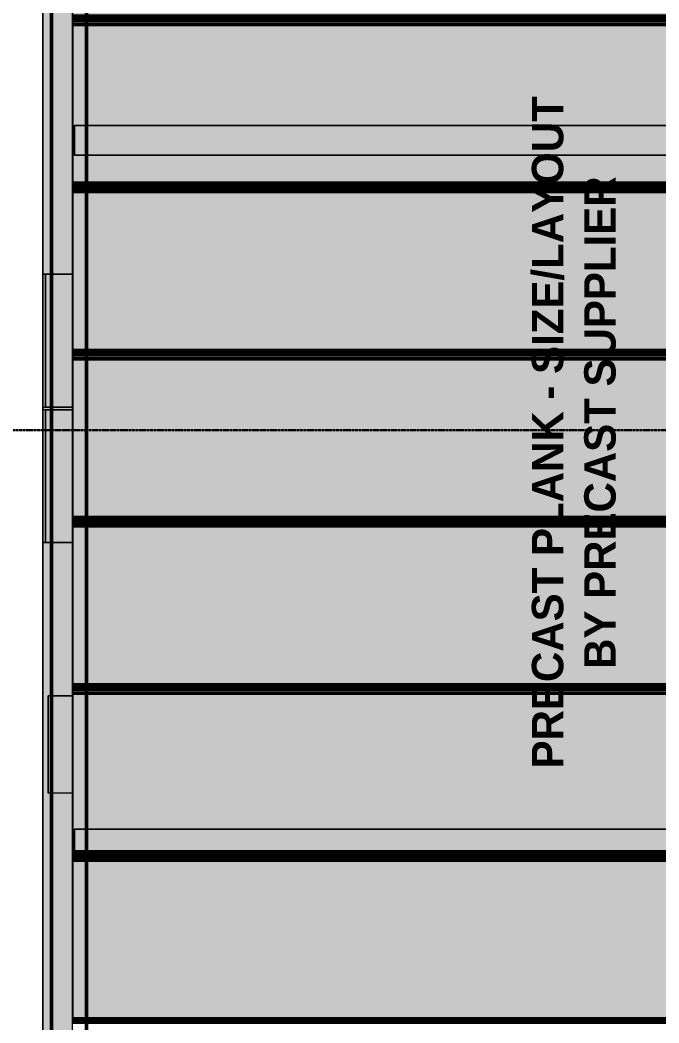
# Model space of a CAD drawing. Header units: inches. Extents: x -4126 to 2305, y -1116 to 12338.
# Drawn here: x -3838.4 to -3655.3, y 10297.3 to 10584.6 of the extents above; entities that cross this region are included whole.
import ezdxf

# ---------------------------------------------------------------- set-up
doc = ezdxf.new("R2010")
doc.units = ezdxf.units.IN
doc.header["$MEASUREMENT"] = 0
doc.linetypes.add('Grid Line 1_2_', pattern=[0.875, 0.5, -0.125, 0.125, -0.125])
for name, color, linetype, lineweight in [('A-ANNO-IDEN', 131, 'Continuous', 30), ('A-WALL', 113, 'Continuous', 13), ('I-WALL', 2, 'Continuous', 13), ('S-BEAM', 12, 'Continuous', 9), ('S-FNDN', 32, 'Continuous', 13), ('S-GRID', 1, 'Continuous', 9)]:
    doc.layers.add(name, color=color, linetype=linetype, lineweight=lineweight)
doc.styles.add('Century Gothic_B', font='GOTHICB.TTF', dxfattribs={"height": 9})

# ---------------------------------------------------------------- blocks, each defined once
blk = doc.blocks.new('CTR - 1st Phase - Shell_rvt-1-FRAMING PLAN - 1ST FLOOR')
at = {"layer": 'A-WALL', "lineweight": 5, "transparency": 33554585}
h = blk.add_hatch(color=13, dxfattribs=at)
h.paths.add_polyline_path([(-3829.32, 10011.59), (-3823.32, 10011.59), (-3823.32, 10051.37), (-3829.32, 10051.37), (-3829.32, 10050.65)], flags=0)
h.paths.add_polyline_path([(-3829.32, 10089.39), (-3823.32, 10089.39), (-3823.32, 10127.98), (-3829.32, 10127.98), (-3829.32, 10105.37)], flags=0)
h.paths.add_polyline_path([(-3829.32, 10166), (-3823.32, 10166), (-3823.32, 10167.33), (-3829.32, 10167.33)], flags=0)
h.paths.add_polyline_path([(-3823.32, 10203.45), (-3823.32, 10242.99), (-3829.32, 10242.99), (-3829.32, 10203.45)], flags=0)
h.paths.add_polyline_path([(-3823.32, 10281.01), (-3823.32, 10363.19), (-3829.32, 10363.19), (-3829.32, 10281.01), (-3823.82, 10281.01)], flags=0)
h.paths.add_polyline_path([(-3824.69, 10391.06), (-3823.32, 10391.06), (-3823.32, 10434.99), (-3829.32, 10434.99), (-3829.32, 10391.06)], flags=0)
h.paths.add_polyline_path([(-3829.32, 10473.01), (-3823.32, 10473.01), (-3823.32, 10473.77), (-3829.32, 10473.77)], flags=0)
h.paths.add_polyline_path([(-3823.32, 10511.79), (-3823.32, 10588.78), (-3829.32, 10588.78), (-3829.32, 10511.79), (-3825.65, 10511.79)], flags=0)
h.paths.add_polyline_path([(-3829.32, 10626.8), (-3823.32, 10626.8), (-3823.32, 10627.18), (-3829.32, 10627.18)], flags=0)
h.paths.add_polyline_path([(-3823.32, 10665.2), (-3823.32, 10746.19), (-3829.32, 10746.19), (-3829.32, 10665.2), (-3826.87, 10665.2)], flags=0)
h.paths.add_polyline_path([(-3823.32, 10774.06), (-3823.32, 10780.97), (-3829.32, 10780.97), (-3829.32, 10774.06), (-3827.74, 10774.06)], flags=0)
h.paths.add_polyline_path([(-3823.32, 10818.99), (-3823.32, 10857.77), (-3829.32, 10857.77), (-3829.32, 10818.99), (-3828.09, 10818.99)], flags=0)
h.paths.add_polyline_path([(-3828.71, 10895.79), (-3823.32, 10895.79), (-3823.32, 10902.05), (-3829.32, 10902.05), (-3829.32, 10895.79)], flags=0)
h.paths.add_polyline_path([(-3823.32, 10929.93), (-3823.32, 10973.54), (-3829.32, 10973.54), (-3829.32, 10929.93), (-3828.98, 10929.93)], flags=0)
h.paths.add_polyline_path([(-3823.32, 11009.66), (-3823.32, 11011.18), (-3829.32, 11011.18), (-3829.32, 11009.66)], flags=0)
h.paths.add_polyline_path([(-3824.76, 11049.2), (-3823.32, 11049.2), (-3823.32, 11049.58), (-3829.32, 11049.58), (-3829.32, 11049.2)], flags=0)
h.paths.add_polyline_path([(-3823.32, 11087.6), (-3823.32, 11144.15), (-3829.32, 11144.15), (-3829.32, 11087.6), (-3826.28, 11087.6)], flags=0)
h.paths.add_polyline_path([(-3823.32, 11144.33), (-3823.32, 11151.98), (-3829.32, 11151.98), (-3829.32, 11144.33), (-3828.52, 11144.33)], flags=0)
h.paths.add_polyline_path([(-3827.17, 11152.15), (-3823.32, 11152.15), (-3823.32, 11164.59), (-3829.32, 11164.59), (-3829.32, 11152.15), (-3828.83, 11152.15)], flags=0)
h.paths.add_polyline_path([(-3823.32, 11394.99), (-3823.32, 11403.15), (-3829.32, 11403.15), (-3829.32, 11394.99)], flags=0)
h.paths.add_polyline_path([(-3823.32, 11403.33), (-3823.32, 11410.98), (-3829.32, 11410.98), (-3829.32, 11403.33), (-3827.87, 11403.33)], flags=0)
h.paths.add_polyline_path([(-3829.32, 11411.15), (-3823.32, 11411.15), (-3823.32, 11429.49), (-3823.82, 11429.49), (-3823.82, 11430.08), (-3829.32, 11430.08), (-3829.32, 11415.99)], flags=0)
h = blk.add_hatch(color=13, dxfattribs=at)
h.paths.add_polyline_path([(-3823.2, 10011.59), (-3823.2, 10051.37), (-3823.32, 10051.37), (-3823.32, 10011.59)], flags=0)
h.paths.add_polyline_path([(-3823.32, 10089.39), (-3823.2, 10089.39), (-3823.2, 10104.54), (-3823.32, 10104.54)], flags=0)
h.paths.add_polyline_path([(-3823.32, 10104.94), (-3823.2, 10104.94), (-3823.2, 10105.37), (-3823.32, 10105.37)], flags=0)
h.paths.add_polyline_path([(-3823.32, 10106.2), (-3823.2, 10106.2), (-3823.2, 10106.63), (-3823.32, 10106.63)], flags=0)
h.paths.add_polyline_path([(-3823.32, 10107.02), (-3823.2, 10107.02), (-3823.2, 10127.98), (-3823.32, 10127.98)], flags=0)
h.paths.add_polyline_path([(-3823.25, 10166), (-3823.2, 10166), (-3823.2, 10167.33), (-3823.32, 10167.33), (-3823.32, 10166)], flags=0)
h.paths.add_polyline_path([(-3823.2, 10203.45), (-3823.2, 10242.99), (-3823.32, 10242.99), (-3823.32, 10203.45)], flags=0)
h.paths.add_polyline_path([(-3823.32, 10281.01), (-3823.2, 10281.01), (-3823.2, 10296.07), (-3823.32, 10296.07)], flags=0)
h.paths.add_polyline_path([(-3823.32, 10296.47), (-3823.2, 10296.47), (-3823.2, 10296.9), (-3823.32, 10296.9)], flags=0)
h.paths.add_polyline_path([(-3823.32, 10297.73), (-3823.2, 10297.73), (-3823.2, 10298.16), (-3823.32, 10298.16)], flags=0)
h.paths.add_polyline_path([(-3823.2, 10298.55), (-3823.2, 10343.95), (-3823.32, 10343.95), (-3823.32, 10298.55)], flags=0)
h.paths.add_polyline_path([(-3823.2, 10344.35), (-3823.2, 10344.78), (-3823.32, 10344.78), (-3823.32, 10344.35)], flags=0)
h.paths.add_polyline_path([(-3823.32, 10345.61), (-3823.2, 10345.61), (-3823.2, 10346.04), (-3823.32, 10346.04)], flags=0)
h.paths.add_polyline_path([(-3823.2, 10346.43), (-3823.2, 10363.19), (-3823.32, 10363.19), (-3823.32, 10346.43)], flags=0)
h.paths.add_polyline_path([(-3823.2, 10391.06), (-3823.2, 10391.84), (-3823.32, 10391.84), (-3823.32, 10391.06)], flags=0)
h.paths.add_polyline_path([(-3823.32, 10392.23), (-3823.2, 10392.23), (-3823.2, 10392.66), (-3823.32, 10392.66)], flags=0)
h.paths.add_polyline_path([(-3823.32, 10393.49), (-3823.2, 10393.49), (-3823.2, 10393.92), (-3823.32, 10393.92)], flags=0)
h.paths.add_polyline_path([(-3823.2, 10394.32), (-3823.2, 10434.99), (-3823.32, 10434.99), (-3823.32, 10394.32)], flags=0)
h.paths.add_polyline_path([(-3823.2, 10473.01), (-3823.2, 10473.77), (-3823.32, 10473.77), (-3823.32, 10473.01)], flags=0)
h.paths.add_polyline_path([(-3823.32, 10511.79), (-3823.2, 10511.79), (-3823.2, 10535.48), (-3823.32, 10535.48)], flags=0)
h.paths.add_polyline_path([(-3823.2, 10535.87), (-3823.2, 10536.3), (-3823.32, 10536.3), (-3823.32, 10535.87)], flags=0)
h.paths.add_polyline_path([(-3823.32, 10537.14), (-3823.2, 10537.14), (-3823.2, 10537.57), (-3823.32, 10537.57)], flags=0)
h.paths.add_polyline_path([(-3823.2, 10537.96), (-3823.2, 10583.36), (-3823.32, 10583.36), (-3823.32, 10537.96)], flags=0)
h.paths.add_polyline_path([(-3823.32, 10583.76), (-3823.2, 10583.76), (-3823.2, 10584.19), (-3823.32, 10584.19)], flags=0)
h.paths.add_polyline_path([(-3823.32, 10585.02), (-3823.2, 10585.02), (-3823.2, 10585.45), (-3823.32, 10585.45)], flags=0)
h.paths.add_polyline_path([(-3823.2, 10585.84), (-3823.2, 10588.78), (-3823.32, 10588.78), (-3823.32, 10585.84)], flags=0)
h.paths.add_polyline_path([(-3823.32, 10626.8), (-3823.2, 10626.8), (-3823.2, 10627.18), (-3823.32, 10627.18)], flags=0)
h.paths.add_polyline_path([(-3823.2, 10665.2), (-3823.2, 10679.13), (-3823.32, 10679.13), (-3823.32, 10665.2)], flags=0)
h.paths.add_polyline_path([(-3823.32, 10679.52), (-3823.2, 10679.52), (-3823.2, 10679.95), (-3823.32, 10679.95)], flags=0)
h.paths.add_polyline_path([(-3823.32, 10680.78), (-3823.2, 10680.78), (-3823.2, 10681.21), (-3823.32, 10681.21)], flags=0)
h.paths.add_polyline_path([(-3823.32, 10681.61), (-3823.2, 10681.61), (-3823.2, 10727.01), (-3823.32, 10727.01)], flags=0)
h.paths.add_polyline_path([(-3823.32, 10727.4), (-3823.2, 10727.4), (-3823.2, 10727.83), (-3823.32, 10727.83)], flags=0)
h.paths.add_polyline_path([(-3823.32, 10728.67), (-3823.2, 10728.67), (-3823.2, 10729.1), (-3823.32, 10729.1)], flags=0)
h.paths.add_polyline_path([(-3823.2, 10729.49), (-3823.2, 10746.19), (-3823.32, 10746.19), (-3823.32, 10729.49)], flags=0)
h.paths.add_polyline_path([(-3823.2, 10774.06), (-3823.2, 10774.89), (-3823.32, 10774.89), (-3823.32, 10774.06)], flags=0)
h.paths.add_polyline_path([(-3823.2, 10775.28), (-3823.2, 10775.71), (-3823.32, 10775.71), (-3823.32, 10775.28)], flags=0)
h.paths.add_polyline_path([(-3823.32, 10776.55), (-3823.2, 10776.55), (-3823.2, 10776.98), (-3823.32, 10776.98)], flags=0)
h.paths.add_polyline_path([(-3823.2, 10777.37), (-3823.2, 10780.97), (-3823.32, 10780.97), (-3823.32, 10777.37)], flags=0)
h.paths.add_polyline_path([(-3823.2, 10818.99), (-3823.2, 10822.77), (-3823.32, 10822.77), (-3823.32, 10818.99)], flags=0)
h.paths.add_polyline_path([(-3823.32, 10823.17), (-3823.2, 10823.17), (-3823.2, 10823.6), (-3823.32, 10823.6)], flags=0)
h.paths.add_polyline_path([(-3823.32, 10824.08), (-3823.2, 10824.08), (-3823.2, 10824.5), (-3823.32, 10824.5)], flags=0)
h.paths.add_polyline_path([(-3823.32, 10824.9), (-3823.2, 10824.9), (-3823.2, 10857.77), (-3823.32, 10857.77), (-3823.32, 10825.65)], flags=0)
h.paths.add_polyline_path([(-3823.32, 10895.79), (-3823.2, 10895.79), (-3823.2, 10902.05), (-3823.32, 10902.05)], flags=0)
h.paths.add_polyline_path([(-3823.32, 10929.93), (-3823.2, 10929.93), (-3823.2, 10966.06), (-3823.32, 10966.06)], flags=0)
h.paths.add_polyline_path([(-3823.32, 10966.46), (-3823.2, 10966.46), (-3823.2, 10966.89), (-3823.32, 10966.89)], flags=0)
h.paths.add_polyline_path([(-3823.2, 10967.72), (-3823.2, 10968.15), (-3823.32, 10968.15), (-3823.32, 10967.72)], flags=0)
h.paths.add_polyline_path([(-3823.32, 10968.54), (-3823.2, 10968.54), (-3823.2, 10973.54), (-3823.32, 10973.54)], flags=0)
h.paths.add_polyline_path([(-3823.2, 11009.66), (-3823.2, 11011.18), (-3823.32, 11011.18), (-3823.32, 11009.66)], flags=0)
h.paths.add_polyline_path([(-3823.32, 11049.2), (-3823.2, 11049.2), (-3823.2, 11049.58), (-3823.32, 11049.58)], flags=0)
h.paths.add_polyline_path([(-3823.2, 11087.6), (-3823.2, 11109.71), (-3823.32, 11109.71), (-3823.32, 11087.6)], flags=0)
h.paths.add_polyline_path([(-3823.32, 11110.1), (-3823.2, 11110.1), (-3823.2, 11110.53), (-3823.32, 11110.53)], flags=0)
h.paths.add_polyline_path([(-3823.2, 11111.37), (-3823.2, 11111.8), (-3823.32, 11111.8), (-3823.32, 11111.37)], flags=0)
h.paths.add_polyline_path([(-3823.32, 11112.19), (-3823.2, 11112.19), (-3823.2, 11144.15), (-3823.32, 11144.15), (-3823.32, 11121.94)], flags=0)
h.paths.add_polyline_path([(-3823.2, 11144.33), (-3823.2, 11151.98), (-3823.32, 11151.98), (-3823.32, 11144.33)], flags=0)
h.paths.add_polyline_path([(-3823.32, 11152.15), (-3823.2, 11152.15), (-3823.2, 11157.59), (-3823.32, 11157.59)], flags=0)
h.paths.add_polyline_path([(-3823.32, 11157.99), (-3823.2, 11157.99), (-3823.2, 11158.41), (-3823.32, 11158.41)], flags=0)
h.paths.add_polyline_path([(-3823.2, 11159.25), (-3823.2, 11159.68), (-3823.32, 11159.68), (-3823.32, 11159.25)], flags=0)
h.paths.add_polyline_path([(-3823.32, 11160.07), (-3823.2, 11160.07), (-3823.2, 11164.59), (-3823.32, 11164.59)], flags=0)
h.paths.add_polyline_path([(-3823.2, 11394.99), (-3823.2, 11403.15), (-3823.32, 11403.15), (-3823.32, 11394.99)], flags=0)
h.paths.add_polyline_path([(-3823.32, 11403.33), (-3823.2, 11403.33), (-3823.2, 11410.98), (-3823.32, 11410.98), (-3823.32, 11406.9)], flags=0)
h.paths.add_polyline_path([(-3823.32, 11411.15), (-3823.2, 11411.15), (-3823.2, 11429.49), (-3823.32, 11429.49), (-3823.32, 11417.66)], flags=0)
h = blk.add_hatch(color=13, dxfattribs=at)
h.paths.add_polyline_path([(-3823.2, 10104.54), (-3823.2, 10104.94), (-3823.32, 10104.94), (-3823.32, 10104.54)], flags=0)
h.paths.add_polyline_path([(-3823.2, 10106.63), (-3823.2, 10107.02), (-3823.32, 10107.02), (-3823.32, 10106.63)], flags=0)
h.paths.add_polyline_path([(-3823.2, 10296.07), (-3823.2, 10296.47), (-3823.32, 10296.47), (-3823.32, 10296.07)], flags=0)
h.paths.add_polyline_path([(-3823.32, 10298.16), (-3823.2, 10298.16), (-3823.2, 10298.55), (-3823.32, 10298.55)], flags=0)
h.paths.add_polyline_path([(-3823.2, 10343.95), (-3823.2, 10344.35), (-3823.32, 10344.35), (-3823.32, 10343.95)], flags=0)
h.paths.add_polyline_path([(-3823.32, 10346.04), (-3823.2, 10346.04), (-3823.2, 10346.43), (-3823.32, 10346.43)], flags=0)
h.paths.add_polyline_path([(-3823.32, 10391.84), (-3823.2, 10391.84), (-3823.2, 10392.23), (-3823.32, 10392.23)], flags=0)
h.paths.add_polyline_path([(-3823.32, 10393.92), (-3823.2, 10393.92), (-3823.2, 10394.32), (-3823.32, 10394.32)], flags=0)
h.paths.add_polyline_path([(-3823.2, 10535.48), (-3823.2, 10535.87), (-3823.32, 10535.87), (-3823.32, 10535.48)], flags=0)
h.paths.add_polyline_path([(-3823.2, 10537.57), (-3823.2, 10537.96), (-3823.32, 10537.96), (-3823.32, 10537.57)], flags=0)
h.paths.add_polyline_path([(-3823.2, 10583.36), (-3823.2, 10583.76), (-3823.32, 10583.76), (-3823.32, 10583.36)], flags=0)
h.paths.add_polyline_path([(-3823.2, 10585.45), (-3823.2, 10585.84), (-3823.32, 10585.84), (-3823.32, 10585.45)], flags=0)
h.paths.add_polyline_path([(-3823.2, 10679.13), (-3823.2, 10679.52), (-3823.32, 10679.52), (-3823.32, 10679.13)], flags=0)
h.paths.add_polyline_path([(-3823.32, 10681.21), (-3823.2, 10681.21), (-3823.2, 10681.61), (-3823.32, 10681.61)], flags=0)
h.paths.add_polyline_path([(-3823.32, 10727.01), (-3823.2, 10727.01), (-3823.2, 10727.4), (-3823.32, 10727.4)], flags=0)
h.paths.add_polyline_path([(-3823.32, 10729.1), (-3823.2, 10729.1), (-3823.2, 10729.49), (-3823.32, 10729.49)], flags=0)
h.paths.add_polyline_path([(-3823.32, 10774.89), (-3823.2, 10774.89), (-3823.2, 10775.28), (-3823.32, 10775.28)], flags=0)
h.paths.add_polyline_path([(-3823.2, 10776.98), (-3823.2, 10777.37), (-3823.32, 10777.37), (-3823.32, 10776.98)], flags=0)
h.paths.add_polyline_path([(-3823.2, 10822.77), (-3823.2, 10823.17), (-3823.32, 10823.17), (-3823.32, 10822.77)], flags=0)
h.paths.add_polyline_path([(-3823.2, 10824.5), (-3823.2, 10824.9), (-3823.32, 10824.9), (-3823.32, 10824.5)], flags=0)
h.paths.add_polyline_path([(-3823.2, 10966.06), (-3823.2, 10966.46), (-3823.32, 10966.46), (-3823.32, 10966.06)], flags=0)
h.paths.add_polyline_path([(-3823.2, 10968.15), (-3823.2, 10968.54), (-3823.32, 10968.54), (-3823.32, 10968.15)], flags=0)
h.paths.add_polyline_path([(-3823.2, 11109.71), (-3823.2, 11110.1), (-3823.32, 11110.1), (-3823.32, 11109.71)], flags=0)
h.paths.add_polyline_path([(-3823.2, 11111.8), (-3823.2, 11112.19), (-3823.32, 11112.19), (-3823.32, 11111.8)], flags=0)
h.paths.add_polyline_path([(-3823.32, 11157.59), (-3823.2, 11157.59), (-3823.2, 11157.99), (-3823.32, 11157.99)], flags=0)
h.paths.add_polyline_path([(-3823.2, 11159.68), (-3823.2, 11160.07), (-3823.32, 11160.07), (-3823.32, 11159.68)], flags=0)
h = blk.add_hatch(color=13, dxfattribs=at)
h.paths.add_polyline_path([(-3823.32, 10105.37), (-3823.2, 10105.37), (-3823.2, 10106.2), (-3823.32, 10106.2), (-3823.32, 10105.74)], flags=0)
h.paths.add_polyline_path([(-3823.2, 10296.9), (-3823.2, 10297.73), (-3823.32, 10297.73), (-3823.32, 10296.9)], flags=0)
h.paths.add_polyline_path([(-3823.32, 10344.78), (-3823.2, 10344.78), (-3823.2, 10345.61), (-3823.32, 10345.61), (-3823.32, 10345.15)], flags=0)
h.paths.add_polyline_path([(-3823.32, 10392.66), (-3823.2, 10392.66), (-3823.2, 10393.49), (-3823.32, 10393.49), (-3823.32, 10393.03)], flags=0)
h.paths.add_polyline_path([(-3823.2, 10536.3), (-3823.2, 10537.14), (-3823.32, 10537.14), (-3823.32, 10536.3)], flags=0)
h.paths.add_polyline_path([(-3823.2, 10584.19), (-3823.2, 10585.02), (-3823.32, 10585.02), (-3823.32, 10584.19)], flags=0)
h.paths.add_polyline_path([(-3823.2, 10679.95), (-3823.2, 10680.78), (-3823.32, 10680.78), (-3823.32, 10679.95)], flags=0)
h.paths.add_polyline_path([(-3823.2, 10727.83), (-3823.2, 10728.67), (-3823.32, 10728.67), (-3823.32, 10727.83)], flags=0)
h.paths.add_polyline_path([(-3823.2, 10775.71), (-3823.2, 10776.55), (-3823.32, 10776.55), (-3823.32, 10775.71)], flags=0)
h.paths.add_polyline_path([(-3823.32, 10823.6), (-3823.2, 10823.6), (-3823.2, 10823.66), (-3823.32, 10823.66)], flags=0)
h.paths.add_polyline_path([(-3823.32, 10824.01), (-3823.2, 10824.01), (-3823.2, 10824.08), (-3823.32, 10824.08)], flags=0)
h.paths.add_polyline_path([(-3823.2, 10966.89), (-3823.2, 10967.72), (-3823.32, 10967.72), (-3823.32, 10966.89)], flags=0)
h.paths.add_polyline_path([(-3823.2, 11110.53), (-3823.2, 11111.37), (-3823.32, 11111.37), (-3823.32, 11110.53)], flags=0)
h.paths.add_polyline_path([(-3823.32, 11158.41), (-3823.2, 11158.41), (-3823.2, 11159.25), (-3823.32, 11159.25), (-3823.32, 11158.79)], flags=0)
h = blk.add_hatch(color=13, dxfattribs=at)
h.paths.add_polyline_path([(-3831.82, 10215.19), (-3829.32, 10215.19), (-3829.32, 10242.99), (-3831.82, 10242.99), (-3831.82, 10222.87)], flags=0)
h.paths.add_polyline_path([(-3829.32, 10281.01), (-3829.32, 10363.19), (-3830.32, 10363.19), (-3830.32, 10391.06), (-3829.32, 10391.06), (-3829.32, 10434.99), (-3831.82, 10434.99), (-3831.82, 10281.01), (-3831.55, 10281.01)], flags=0)
h.paths.add_polyline_path([(-3831.82, 10473.01), (-3829.32, 10473.01), (-3829.32, 10473.77), (-3831.82, 10473.77)], flags=0)
h.paths.add_polyline_path([(-3831.82, 10511.79), (-3829.32, 10511.79), (-3829.32, 10588.78), (-3831.82, 10588.78), (-3831.82, 10567.32)], flags=0)
h.paths.add_polyline_path([(-3830.12, 10626.8), (-3829.32, 10626.8), (-3829.32, 10627.18), (-3831.82, 10627.18), (-3831.82, 10626.8)], flags=0)
h.paths.add_polyline_path([(-3831.82, 10665.2), (-3829.32, 10665.2), (-3829.32, 10746.19), (-3830.32, 10746.19), (-3830.32, 10774.06), (-3829.32, 10774.06), (-3829.32, 10780.97), (-3831.82, 10780.97), (-3831.82, 10739.54)], flags=0)
for points in [[(-3830.75, 10473.77), (-3829.32, 10473.77), (-3829.32, 10511.79), (-3831.82, 10511.79), (-3831.82, 10473.77)], [(-3825.35, 10473.77), (-3823.32, 10473.77), (-3823.32, 10511.79), (-3829.32, 10511.79), (-3829.32, 10473.77)], [(-3823.2, 10488.42), (-3823.2, 10489.26), (-3823.32, 10489.26), (-3823.32, 10488.42)], [(-3830.91, 10434.99), (-3829.32, 10434.99), (-3829.32, 10473.01), (-3831.82, 10473.01), (-3831.82, 10434.99)], [(-3825.04, 10434.99), (-3823.32, 10434.99), (-3823.32, 10473.01), (-3829.32, 10473.01), (-3829.32, 10434.99)], [(-3823.2, 10440.54), (-3823.2, 10441.37), (-3823.32, 10441.37), (-3823.32, 10440.54)], [(-3829.32, 10363.19), (-3829.32, 10391.06), (-3830.32, 10391.06), (-3830.32, 10363.19)], [(-3823.32, 10363.19), (-3823.32, 10391.06), (-3829.32, 10391.06), (-3829.32, 10363.19), (-3824.47, 10363.19)], [(-3823.2, 10363.19), (-3823.2, 10391.06), (-3823.32, 10391.06), (-3823.32, 10363.19)]]:
    blk.add_hatch(color=13, dxfattribs=at).paths.add_polyline_path(points, flags=0)
h = blk.add_hatch(color=13, dxfattribs=at)
h.paths.add_polyline_path([(-3823.2, 10473.77), (-3823.2, 10487.6), (-3823.32, 10487.6), (-3823.32, 10473.77)], flags=0)
h.paths.add_polyline_path([(-3823.2, 10487.99), (-3823.2, 10488.42), (-3823.32, 10488.42), (-3823.32, 10487.99)], flags=0)
h.paths.add_polyline_path([(-3823.2, 10489.26), (-3823.2, 10489.69), (-3823.32, 10489.69), (-3823.32, 10489.26)], flags=0)
h.paths.add_polyline_path([(-3823.32, 10490.08), (-3823.2, 10490.08), (-3823.2, 10511.79), (-3823.32, 10511.79)], flags=0)
h = blk.add_hatch(color=13, dxfattribs=at)
h.paths.add_polyline_path([(-3823.32, 10487.6), (-3823.2, 10487.6), (-3823.2, 10487.99), (-3823.32, 10487.99)], flags=0)
h.paths.add_polyline_path([(-3823.2, 10489.69), (-3823.2, 10490.08), (-3823.32, 10490.08), (-3823.32, 10489.69)], flags=0)
h = blk.add_hatch(color=13, dxfattribs=at)
h.paths.add_polyline_path([(-3823.2, 10434.99), (-3823.2, 10439.72), (-3823.32, 10439.72), (-3823.32, 10434.99)], flags=0)
h.paths.add_polyline_path([(-3823.2, 10440.11), (-3823.2, 10440.54), (-3823.32, 10440.54), (-3823.32, 10440.11)], flags=0)
h.paths.add_polyline_path([(-3823.2, 10441.37), (-3823.2, 10441.8), (-3823.32, 10441.8), (-3823.32, 10441.37)], flags=0)
h.paths.add_polyline_path([(-3823.32, 10442.2), (-3823.2, 10442.2), (-3823.2, 10473.01), (-3823.32, 10473.01)], flags=0)
h = blk.add_hatch(color=13, dxfattribs=at)
h.paths.add_polyline_path([(-3823.2, 10439.72), (-3823.2, 10440.11), (-3823.32, 10440.11), (-3823.32, 10439.72)], flags=0)
h.paths.add_polyline_path([(-3823.32, 10441.8), (-3823.2, 10441.8), (-3823.2, 10442.2), (-3823.32, 10442.2)], flags=0)
at = {"layer": 'A-WALL', "color": 9}
for p, q in [((-3829.32, 10203.45), (-3829.32, 10973.54)), ((-3829.32, 10818.99), (-3829.32, 10215.19)), ((-3823.2, 10583.76), (-3823.2, 10584.56)), ((-3823.2, 10583.36), (-3823.2, 10583.76)), ((-3823.2, 10537.96), (-3823.2, 10583.36)), ((-3823.2, 10537.57), (-3823.2, 10537.96)), ((-3823.2, 10536.76), (-3823.2, 10537.57)), ((-3823.2, 10535.87), (-3823.2, 10536.68)), ((-3823.2, 10535.48), (-3823.2, 10535.87)), ((-3823.2, 10490.08), (-3823.2, 10535.48)), ((-3823.2, 10489.69), (-3823.2, 10490.08)), ((-3823.2, 10488.88), (-3823.2, 10489.69)), ((-3823.2, 10487.99), (-3823.2, 10488.8)), ((-3823.2, 10487.6), (-3823.2, 10487.99)), ((-3823.2, 10442.2), (-3823.2, 10487.6)), ((-3823.2, 10441.8), (-3823.2, 10442.2)), ((-3823.2, 10441), (-3823.2, 10441.8)), ((-3823.2, 10440.11), (-3823.2, 10440.92)), ((-3823.2, 10439.72), (-3823.2, 10440.11)), ((-3823.2, 10394.32), (-3823.2, 10439.72)), ((-3823.2, 10393.92), (-3823.2, 10394.32)), ((-3823.2, 10393.12), (-3823.2, 10393.92)), ((-3823.2, 10392.23), (-3823.2, 10393.03)), ((-3823.2, 10391.84), (-3823.2, 10392.23)), ((-3823.2, 10346.43), (-3823.2, 10391.84)), ((-3823.2, 10346.04), (-3823.2, 10346.43)), ((-3823.2, 10345.24), (-3823.2, 10346.04)), ((-3823.2, 10344.35), (-3823.2, 10345.15)), ((-3823.2, 10343.95), (-3823.2, 10344.35)), ((-3823.2, 10298.55), (-3823.2, 10343.95)), ((-3823.2, 10298.16), (-3823.2, 10298.55)), ((-3823.2, 10297.35), (-3823.2, 10298.16))]:
    blk.add_line(p, q, dxfattribs=at)
at = {"layer": 'A-WALL', "color": 253}
for p, q in [((-3831.82, 10818.99), (-3831.82, 10215.19)), ((-3823.2, 10584.56), (-3823.2, 10584.19)), ((-3823.2, 10583.76), (-3823.2, 10583.36)), ((-3823.2, 10537.96), (-3823.2, 10537.57)), ((-3823.2, 10537.14), (-3823.2, 10536.76)), ((-3823.2, 10536.68), (-3823.2, 10536.3)), ((-3823.2, 10535.87), (-3823.2, 10535.48)), ((-3823.2, 10489.69), (-3823.2, 10490.08)), ((-3823.2, 10490.08), (-3823.2, 10489.69)), ((-3823.2, 10488.88), (-3823.2, 10489.26)), ((-3823.2, 10489.26), (-3823.2, 10488.88)), ((-3823.2, 10488.42), (-3823.2, 10488.8)), ((-3823.2, 10488.8), (-3823.2, 10488.42)), ((-3823.2, 10487.6), (-3823.2, 10487.99)), ((-3823.2, 10487.99), (-3823.2, 10487.6)), ((-3823.2, 10441.8), (-3823.2, 10442.2)), ((-3823.2, 10442.2), (-3823.2, 10441.8)), ((-3823.2, 10441), (-3823.2, 10441.37)), ((-3823.2, 10441.37), (-3823.2, 10441)), ((-3823.2, 10440.54), (-3823.2, 10440.92)), ((-3823.2, 10440.92), (-3823.2, 10440.54)), ((-3823.2, 10439.72), (-3823.2, 10440.11)), ((-3823.2, 10440.11), (-3823.2, 10439.72)), ((-3823.2, 10394.32), (-3823.2, 10393.92)), ((-3823.2, 10393.49), (-3823.2, 10393.12)), ((-3823.2, 10393.03), (-3823.2, 10392.66)), ((-3823.2, 10392.23), (-3823.2, 10391.84)), ((-3823.2, 10346.43), (-3823.2, 10346.04)), ((-3823.2, 10345.61), (-3823.2, 10345.24)), ((-3823.2, 10345.15), (-3823.2, 10344.78)), ((-3823.2, 10344.35), (-3823.2, 10343.95)), ((-3823.2, 10298.55), (-3823.2, 10298.16)), ((-3823.2, 10297.73), (-3823.2, 10297.35))]:
    blk.add_line(p, q, dxfattribs=at)
at = {"layer": 'A-WALL', "color": 33}
for p, q in [((-3831.82, 10511.79), (-3831.82, 10588.78)), ((-3823.2, 10584.19), (-3823.2, 10583.76)), ((-3823.2, 10583.36), (-3823.2, 10537.96)), ((-3823.2, 10537.57), (-3823.2, 10537.14)), ((-3823.2, 10536.3), (-3823.2, 10535.87)), ((-3823.2, 10535.48), (-3823.2, 10511.79)), ((-3831.82, 10511.79), (-3831.82, 10473.77)), ((-3831.82, 10473.77), (-3831.82, 10511.79)), ((-3829.32, 10511.79), (-3831.82, 10511.79)), ((-3831.82, 10511.79), (-3831.07, 10511.79)), ((-3831.07, 10473.77), (-3831.07, 10511.79)), ((-3831.07, 10511.79), (-3831.07, 10473.77)), ((-3831.07, 10511.79), (-3829.32, 10511.79)), ((-3823.32, 10511.79), (-3829.32, 10511.79)), ((-3829.32, 10511.79), (-3823.32, 10511.79)), ((-3823.2, 10511.79), (-3823.32, 10511.79)), ((-3823.32, 10511.79), (-3823.2, 10511.79)), ((-3823.2, 10490.08), (-3823.2, 10511.79)), ((-3823.2, 10511.79), (-3823.2, 10490.08)), ((-3823.2, 10490.08), (-3823.2, 10489.69)), ((-3823.2, 10489.26), (-3823.2, 10489.69)), ((-3823.2, 10489.69), (-3823.2, 10489.26)), ((-3823.2, 10489.26), (-3823.2, 10488.88)), ((-3823.2, 10488.8), (-3823.2, 10488.42)), ((-3823.2, 10487.99), (-3823.2, 10488.42)), ((-3823.2, 10488.42), (-3823.2, 10487.99)), ((-3823.2, 10487.99), (-3823.2, 10487.6)), ((-3823.2, 10473.77), (-3823.2, 10487.6)), ((-3823.2, 10487.6), (-3823.2, 10473.77)), ((-3831.82, 10473.01), (-3831.82, 10473.77)), ((-3831.82, 10473.77), (-3831.07, 10473.77)), ((-3831.82, 10473.77), (-3829.32, 10473.77)), ((-3831.82, 10473.01), (-3831.82, 10434.99)), ((-3831.82, 10434.99), (-3831.82, 10473.01)), ((-3831.07, 10473.01), (-3831.82, 10473.01)), ((-3829.32, 10473.01), (-3831.82, 10473.01)), ((-3829.32, 10473.77), (-3831.07, 10473.77)), ((-3831.07, 10434.99), (-3831.07, 10473.01)), ((-3831.07, 10473.01), (-3831.07, 10434.99)), ((-3831.07, 10473.01), (-3829.32, 10473.01)), ((-3823.32, 10473.77), (-3829.32, 10473.77)), ((-3829.32, 10473.77), (-3823.32, 10473.77)), ((-3829.32, 10473.01), (-3823.32, 10473.01)), ((-3823.32, 10473.01), (-3829.32, 10473.01)), ((-3823.2, 10473.77), (-3823.32, 10473.77)), ((-3823.32, 10473.77), (-3823.2, 10473.77)), ((-3823.32, 10473.01), (-3823.2, 10473.01)), ((-3823.2, 10473.01), (-3823.32, 10473.01)), ((-3823.2, 10473.77), (-3823.2, 10473.01)), ((-3823.2, 10442.2), (-3823.2, 10473.01)), ((-3823.2, 10473.01), (-3823.2, 10442.2)), ((-3823.2, 10442.2), (-3823.2, 10441.8)), ((-3823.2, 10441.37), (-3823.2, 10441.8)), ((-3823.2, 10441.8), (-3823.2, 10441.37)), ((-3823.2, 10441.37), (-3823.2, 10441)), ((-3823.2, 10440.92), (-3823.2, 10440.54)), ((-3823.2, 10440.11), (-3823.2, 10440.54)), ((-3823.2, 10440.54), (-3823.2, 10440.11)), ((-3823.2, 10440.11), (-3823.2, 10439.72)), ((-3823.2, 10434.99), (-3823.2, 10439.72)), ((-3823.2, 10439.72), (-3823.2, 10434.99)), ((-3831.82, 10281.01), (-3831.82, 10434.99)), ((-3831.82, 10434.99), (-3829.32, 10434.99)), ((-3831.07, 10434.99), (-3831.82, 10434.99)), ((-3829.32, 10434.99), (-3831.07, 10434.99)), ((-3829.32, 10434.99), (-3823.32, 10434.99)), ((-3823.32, 10434.99), (-3829.32, 10434.99)), ((-3823.32, 10434.99), (-3823.2, 10434.99)), ((-3823.2, 10434.99), (-3823.32, 10434.99)), ((-3823.2, 10434.99), (-3823.2, 10394.32)), ((-3823.2, 10393.92), (-3823.2, 10393.49)), ((-3823.2, 10392.66), (-3823.2, 10392.23)), ((-3823.2, 10391.84), (-3823.2, 10391.06)), ((-3830.32, 10391.06), (-3830.32, 10363.19)), ((-3830.32, 10363.19), (-3830.32, 10391.06)), ((-3830.32, 10391.06), (-3829.32, 10391.06)), ((-3829.32, 10391.06), (-3830.32, 10391.06)), ((-3829.32, 10391.06), (-3823.32, 10391.06)), ((-3823.32, 10391.06), (-3829.32, 10391.06)), ((-3823.32, 10391.06), (-3823.2, 10391.06)), ((-3823.2, 10391.06), (-3823.32, 10391.06)), ((-3823.2, 10391.06), (-3823.2, 10363.19)), ((-3823.2, 10363.19), (-3823.2, 10391.06)), ((-3829.32, 10363.19), (-3830.32, 10363.19)), ((-3829.32, 10363.19), (-3830.32, 10363.19)), ((-3823.32, 10363.19), (-3829.32, 10363.19)), ((-3823.32, 10363.19), (-3829.32, 10363.19)), ((-3823.2, 10363.19), (-3823.32, 10363.19)), ((-3823.2, 10363.19), (-3823.32, 10363.19)), ((-3823.2, 10363.19), (-3823.2, 10346.43)), ((-3823.2, 10346.04), (-3823.2, 10345.61)), ((-3823.2, 10344.78), (-3823.2, 10344.35)), ((-3823.2, 10343.95), (-3823.2, 10298.55)), ((-3823.2, 10298.16), (-3823.2, 10297.73))]:
    blk.add_line(p, q, dxfattribs=at)
at = {"layer": 'A-WALL', "color": 23}
for p, q in [((-3831.82, 10473.77), (-3831.82, 10511.79)), ((-3823.2, 10511.79), (-3823.2, 10490.08)), ((-3823.2, 10489.69), (-3823.2, 10489.26)), ((-3823.2, 10488.42), (-3823.2, 10487.99)), ((-3823.2, 10487.6), (-3823.2, 10473.77)), ((-3831.82, 10434.99), (-3831.82, 10473.01)), ((-3823.2, 10473.01), (-3823.2, 10442.2)), ((-3823.2, 10441.8), (-3823.2, 10441.37)), ((-3823.2, 10440.54), (-3823.2, 10440.11)), ((-3823.2, 10439.72), (-3823.2, 10434.99)), ((-3823.2, 10391.06), (-3823.2, 10363.19))]:
    blk.add_line(p, q, dxfattribs=at)
blk = doc.blocks.new('CTR - 1st Phase - Common Walls_rvt-1-FRAMING PLAN - 1ST FLOOR')
at = {"layer": 'I-WALL', "lineweight": 5, "transparency": 33554585}
for points in [[(-3819.32, 10545.94), (-3819.32, 10554.44), (-3822.72, 10554.44), (-3822.72, 10545.94)], [(-3495.32, 10545.94), (-3495.32, 10554.44), (-3819.32, 10554.44), (-3819.32, 10545.94), (-3531.71, 10545.94)], [(-3819.32, 10344.78), (-3819.32, 10345.61), (-3822.72, 10345.61), (-3822.72, 10344.78)], [(-3505.3, 10346.04), (-3499.1, 10346.04), (-3499.46, 10346.43), (-3819.32, 10346.43), (-3819.32, 10346.04), (-3531.71, 10346.04)], [(-3497.95, 10344.78), (-3498.29, 10345.15), (-3497.55, 10345.19), (-3497.57, 10345.24), (-3498.37, 10345.24), (-3498.71, 10345.61), (-3819.32, 10345.61), (-3819.32, 10344.78), (-3505.3, 10344.78)]]:
    blk.add_hatch(color=8, dxfattribs=at).paths.add_polyline_path(points, flags=0)
h = blk.add_hatch(color=8, dxfattribs=at)
h.paths.add_polyline_path([(-3822.43, 10344.35), (-3819.32, 10344.35), (-3819.32, 10344.78), (-3822.72, 10344.78), (-3822.72, 10344.35)], flags=0)
h.paths.add_polyline_path([(-3819.32, 10345.61), (-3819.32, 10346.04), (-3822.72, 10346.04), (-3822.72, 10345.61)], flags=0)
h.paths.add_polyline_path([(-3822.72, 10346.43), (-3819.32, 10346.43), (-3819.32, 10352.84), (-3822.72, 10352.84)], flags=0)
h = blk.add_hatch(color=8, dxfattribs=at)
h.paths.add_polyline_path([(-3497.55, 10344.35), (-3497.55, 10345.15), (-3498.29, 10345.15), (-3497.95, 10344.78), (-3819.32, 10344.78), (-3819.32, 10344.35), (-3497.56, 10344.35)], flags=0)
h.paths.add_polyline_path([(-3498.37, 10345.24), (-3497.55, 10345.24), (-3497.55, 10346.04), (-3819.32, 10346.04), (-3819.32, 10345.61), (-3498.71, 10345.61)], flags=0)
h.paths.add_polyline_path([(-3744.51, 10346.43), (-3497.55, 10346.43), (-3497.55, 10352.84), (-3819.32, 10352.84), (-3819.32, 10346.43), (-3801.85, 10346.43)], flags=0)
h = blk.add_hatch(color=8, dxfattribs=at)
h.paths.add_polyline_path([(-3819.32, 10344.34), (-3819.32, 10344.35), (-3822.72, 10344.34)], flags=0)
h.paths.add_polyline_path([(-3822.72, 10346.04), (-3819.32, 10346.04), (-3819.32, 10346.43), (-3822.72, 10346.43)], flags=0)
at = {"layer": 'I-WALL', "color": 253}
for p, q in [((-3822.72, 10554.44), (-3819.32, 10554.44)), ((-3822.72, 10554.44), (-3822.72, 10545.94)), ((-3819.32, 10554.44), (-3495.32, 10554.44)), ((-3819.32, 10545.94), (-3822.72, 10545.94)), ((-3495.32, 10545.94), (-3819.32, 10545.94)), ((-3822.72, 10352.84), (-3819.32, 10352.84)), ((-3822.72, 10352.84), (-3822.72, 10346.43)), ((-3819.32, 10352.84), (-3505.3, 10352.84)), ((-3822.72, 10346.43), (-3822.72, 10346.04)), ((-3822.72, 10346.04), (-3822.72, 10345.61)), ((-3822.72, 10345.61), (-3822.72, 10345.24)), ((-3822.72, 10345.15), (-3822.72, 10344.78)), ((-3822.72, 10344.78), (-3822.72, 10344.35)), ((-3819.32, 10344.34), (-3822.72, 10344.34)), ((-3497.55, 10344.34), (-3819.32, 10344.34))]:
    blk.add_line(p, q, dxfattribs=at)
at = {"layer": 'I-WALL', "color": 9}
for p, q in [((-3819.32, 10554.44), (-3822.72, 10554.44)), ((-3822.72, 10545.94), (-3822.72, 10554.44)), ((-3495.32, 10554.44), (-3819.32, 10554.44)), ((-3822.72, 10545.94), (-3819.32, 10545.94)), ((-3819.32, 10545.94), (-3495.32, 10545.94)), ((-3819.32, 10352.84), (-3822.72, 10352.84)), ((-3822.72, 10346.43), (-3822.72, 10352.84)), ((-3505.3, 10352.84), (-3819.32, 10352.84)), ((-3822.72, 10346.04), (-3822.72, 10346.43)), ((-3822.72, 10345.24), (-3822.72, 10346.04)), ((-3822.72, 10344.35), (-3822.72, 10345.15)), ((-3822.72, 10344.34), (-3819.32, 10344.34)), ((-3819.32, 10344.34), (-3497.55, 10344.34))]:
    blk.add_line(p, q, dxfattribs=at)
blk = doc.blocks.new('034100 - Precast Structural Concrete - Solid Plank - 12_-V48-FRAMING PLAN - 1ST FLOOR')
at = {"layer": 'S-BEAM', "transparency": 33554483}
h = blk.add_hatch(color=256, dxfattribs=at)
h.paths.add_polyline_path([(4, 23.9), (4, 23.52), (6.23, 23.52), (6.23, 23.9)], flags=0)
h.paths.add_polyline_path([(310.53, 23.9), (13.98, 23.9), (13.98, 23.52), (328, 23.52), (328, 23.9)], flags=0)
h = blk.add_hatch(color=256, dxfattribs=at)
h.paths.add_polyline_path([(328, 23.52), (13.98, 23.52), (13.98, 23.09), (328, 23.09)], flags=0)
h.paths.add_polyline_path([(6.23, 23.52), (4, 23.52), (4, 23.09), (6.23, 23.09)], flags=0)
h.paths.add_polyline_path([(13.98, 22.7), (13.98, -11.23), (4, -11.23), (4, -22.7), (328, -22.7), (328, 22.7), (40.39, 22.7)], flags=0)
h.paths.add_polyline_path([(6.23, 22.7), (4, 22.7), (4, -3.48), (6.23, -3.48), (6.23, -2.58)], flags=0)
h.paths.add_polyline_path([(6.23, -23.09), (4, -23.09), (4, -23.52), (328, -23.52), (328, -23.09), (13.98, -23.09)], flags=0)
h = blk.add_hatch(color=256, dxfattribs=at)
h.paths.add_polyline_path([(13.98, 23.09), (13.98, 22.7), (328, 22.7), (328, 23.09), (40.39, 23.09)], flags=0)
h.paths.add_polyline_path([(4, 23.09), (4, 22.7), (6.23, 22.7), (6.23, 23.09)], flags=0)
for points in [[(328, 23.94), (328, 23.9), (331.88, 23.94)], [(328, 23.9), (328, 23.52), (331.88, 23.52), (331.88, 23.9)], [(328, 23.09), (328, 22.7), (331.88, 22.7), (331.88, 23.09)], [(328, -22.7), (4, -22.7), (4, -23.09), (328, -23.09)], [(328, -22.7), (328, -23.09), (331.88, -23.09), (331.88, -22.7)], [(4, -23.52), (4, -23.9), (328, -23.9), (328, -23.52), (40.39, -23.52)], [(328, -23.52), (328, -23.9), (331.88, -23.9), (331.88, -23.52)], [(328, -23.9), (328, -23.94), (331.88, -23.9)]]:
    blk.add_hatch(color=256, dxfattribs=at).paths.add_polyline_path(points, flags=0)
h = blk.add_hatch(color=256, dxfattribs=at)
h.paths.add_polyline_path([(331.88, 23.52), (328, 23.52), (328, 23.09), (331.88, 23.09)], flags=0)
h.paths.add_polyline_path([(328, 22.7), (328, -22.7), (331.88, -22.7), (331.88, 22.7)], flags=0)
h.paths.add_polyline_path([(331.88, -23.09), (328, -23.09), (328, -23.52), (331.88, -23.52)], flags=0)
at = {"layer": 'S-BEAM'}
for p, q in [((328, 23.94), (4, 23.94)), ((328, 23.9), (4, 23.9)), ((4, 23.76), (328, 23.76)), ((328, 23.76), (4, 23.76)), ((4, 23.52), (328, 23.52)), ((328, 23.09), (4, 23.09)), ((328, 23.09), (4, 23.09)), ((332, 23.94), (328, 23.94)), ((332, 23.9), (328, 23.9)), ((328, 23.76), (332, 23.76)), ((332, 23.76), (328, 23.76)), ((328, 23.52), (332, 23.52)), ((332, 23.09), (328, 23.09)), ((332, 23.09), (328, 23.09)), ((332, 23.9), (332, 23.94)), ((332, 23.52), (332, 23.9)), ((332, 23.9), (332, 23.76)), ((332, 23.76), (332, 22.7)), ((332, -23.52), (332, 23.52)), ((332, 22.7), (332, 23.09)), ((332, 23.09), (332, 22.7)), ((328, 22.7), (4, 22.7)), ((328, 22.4), (4, 22.4)), ((332, 22.7), (328, 22.7)), ((332, 22.4), (328, 22.4)), ((332, 22.7), (332, 22.4)), ((332, 22.4), (332, -22.4)), ((328, -22.4), (4, -22.4)), ((328, -22.7), (4, -22.7)), ((332, -22.4), (328, -22.4)), ((332, -22.7), (328, -22.7)), ((332, -22.4), (332, -22.7)), ((332, -22.7), (332, -23.09)), ((332, -23.09), (332, -22.7)), ((332, -22.7), (332, -23.76)), ((328, -23.09), (4, -23.09)), ((328, -23.09), (4, -23.09)), ((328, -23.52), (4, -23.52)), ((328, -23.76), (4, -23.76)), ((328, -23.76), (4, -23.76)), ((328, -23.9), (4, -23.9)), ((328, -23.94), (4, -23.94)), ((332, -23.09), (328, -23.09)), ((332, -23.09), (328, -23.09)), ((332, -23.52), (328, -23.52)), ((332, -23.76), (328, -23.76)), ((332, -23.76), (328, -23.76)), ((332, -23.9), (328, -23.9)), ((332, -23.94), (328, -23.94)), ((332, -23.9), (332, -23.52)), ((332, -23.76), (332, -23.9)), ((332, -23.94), (332, -23.9))]:
    blk.add_line(p, q, dxfattribs=at)
blk = doc.blocks.new('034100 - Precast Structural Concrete - Solid Plank - 12_-V49-FRAMING PLAN - 1ST FLOOR')
at = {"layer": 'S-BEAM', "transparency": 33554483}
for points in [[(328, 23.9), (4, 23.9), (4, 23.52), (328, 23.52)], [(13.98, 23.09), (4, 23.09), (4, 22.7), (328, 22.7), (328, 23.09), (40.39, 23.09)], [(331.88, 23.9), (328, 23.9), (328, 23.52), (331.88, 23.52)], [(328, 23.09), (328, 22.7), (331.88, 22.7), (331.88, 23.09)], [(328, -22.7), (328, -23.09), (331.88, -23.09), (331.88, -22.7)], [(328, -23.52), (328, -23.9), (331.88, -23.9), (331.88, -23.52)], [(328, -23.9), (328, -23.94), (331.88, -23.9)]]:
    blk.add_hatch(color=256, dxfattribs=at).paths.add_polyline_path(points, flags=0)
h = blk.add_hatch(color=256, dxfattribs=at)
h.paths.add_polyline_path([(5.89, 23.52), (4, 23.52), (4, 23.09), (328, 23.09), (328, 23.52), (6.23, 23.52)], flags=0)
h.paths.add_polyline_path([(13.98, 22.7), (4, 22.7), (4, 13.61), (13.98, 13.61), (13.98, -22.7), (328, -22.7), (328, 22.7), (40.39, 22.7)], flags=0)
h.paths.add_polyline_path([(6.23, 5.86), (4, 5.86), (4, -22.7), (6.23, -22.7), (6.23, 3)], flags=0)
h.paths.add_polyline_path([(310.53, -23.09), (13.98, -23.09), (13.98, -23.52), (328, -23.52), (328, -23.09)], flags=0)
h.paths.add_polyline_path([(6.23, -23.09), (4, -23.09), (4, -23.52), (6.23, -23.52)], flags=0)
h = blk.add_hatch(color=256, dxfattribs=at)
h.paths.add_polyline_path([(328, 23.52), (328, 23.09), (331.88, 23.09), (331.88, 23.52)], flags=0)
h.paths.add_polyline_path([(328, 22.7), (328, -22.7), (331.88, -22.7), (331.88, 22.7)], flags=0)
h.paths.add_polyline_path([(328, -23.09), (328, -23.52), (331.88, -23.52), (331.88, -23.09)], flags=0)
h = blk.add_hatch(color=256, dxfattribs=at)
h.paths.add_polyline_path([(13.98, -22.7), (13.98, -23.09), (328, -23.09), (328, -22.7), (40.39, -22.7)], flags=0)
h.paths.add_polyline_path([(4, -22.7), (4, -23.09), (6.23, -23.09), (6.23, -22.7)], flags=0)
h = blk.add_hatch(color=256, dxfattribs=at)
h.paths.add_polyline_path([(328, -23.52), (13.98, -23.52), (13.98, -23.9), (328, -23.9)], flags=0)
h.paths.add_polyline_path([(4, -23.52), (4, -23.9), (6.23, -23.9), (6.23, -23.52)], flags=0)
at = {"layer": 'S-BEAM'}
for p, q in [((328, 23.94), (4, 23.94)), ((328, 23.9), (4, 23.9)), ((4, 23.76), (328, 23.76)), ((328, 23.76), (4, 23.76)), ((4, 23.52), (328, 23.52)), ((328, 23.09), (4, 23.09)), ((328, 23.09), (4, 23.09)), ((332, 23.94), (328, 23.94)), ((332, 23.9), (328, 23.9)), ((328, 23.76), (332, 23.76)), ((332, 23.76), (328, 23.76)), ((328, 23.52), (332, 23.52)), ((332, 23.09), (328, 23.09)), ((332, 23.09), (328, 23.09)), ((332, 23.9), (332, 23.94)), ((332, 23.52), (332, 23.9)), ((332, 23.9), (332, 23.76)), ((332, 23.76), (332, 22.7)), ((332, -23.52), (332, 23.52)), ((332, 22.7), (332, 23.09)), ((332, 23.09), (332, 22.7)), ((328, 22.7), (4, 22.7)), ((328, 22.4), (4, 22.4)), ((332, 22.7), (328, 22.7)), ((332, 22.4), (328, 22.4)), ((332, 22.7), (332, 22.4)), ((332, 22.4), (332, -22.4)), ((328, -22.4), (4, -22.4)), ((328, -22.7), (4, -22.7)), ((332, -22.4), (328, -22.4)), ((332, -22.7), (328, -22.7)), ((332, -22.4), (332, -22.7)), ((332, -22.7), (332, -23.09)), ((332, -23.09), (332, -22.7)), ((332, -22.7), (332, -23.76)), ((328, -23.09), (4, -23.09)), ((328, -23.09), (4, -23.09)), ((328, -23.52), (4, -23.52)), ((328, -23.76), (4, -23.76)), ((328, -23.76), (4, -23.76)), ((328, -23.9), (4, -23.9)), ((328, -23.94), (4, -23.94)), ((332, -23.09), (328, -23.09)), ((332, -23.09), (328, -23.09)), ((332, -23.52), (328, -23.52)), ((332, -23.76), (328, -23.76)), ((332, -23.76), (328, -23.76)), ((332, -23.9), (328, -23.9)), ((332, -23.94), (328, -23.94)), ((332, -23.9), (332, -23.52)), ((332, -23.76), (332, -23.9)), ((332, -23.94), (332, -23.9))]:
    blk.add_line(p, q, dxfattribs=at)
blk = doc.blocks.new('034100 - Precast Structural Concrete - Solid Plank - 12_-V50-FRAMING PLAN - 1ST FLOOR')
at = {"layer": 'S-BEAM', "transparency": 33554483}
for points in [[(328, 23.9), (4, 23.9), (4, 23.52), (328, 23.52)], [(4, 23.09), (4, 22.7), (328, 22.7), (328, 23.09), (40.39, 23.09)], [(328, 23.94), (328, 23.9), (331.88, 23.94)], [(328, 23.9), (328, 23.52), (331.88, 23.52), (331.88, 23.9)], [(328, 23.09), (328, 22.7), (331.88, 22.7), (331.88, 23.09)], [(310.53, -22.7), (4, -22.7), (4, -23.09), (328, -23.09), (328, -22.7)], [(328, -22.7), (328, -23.09), (331.88, -23.09), (331.88, -22.7)], [(328, -23.52), (4, -23.52), (4, -23.9), (328, -23.9)], [(328, -23.52), (328, -23.9), (331.88, -23.9), (331.88, -23.52)], [(328, -23.9), (328, -23.94), (331.88, -23.9)]]:
    blk.add_hatch(color=256, dxfattribs=at).paths.add_polyline_path(points, flags=0)
h = blk.add_hatch(color=256, dxfattribs=at)
h.paths.add_polyline_path([(328, 23.52), (4, 23.52), (4, 23.09), (328, 23.09)], flags=0)
h.paths.add_polyline_path([(4, 22.7), (4, -22.7), (328, -22.7), (328, 22.7), (40.39, 22.7)], flags=0)
h.paths.add_polyline_path([(40.39, -23.09), (4, -23.09), (4, -23.52), (328, -23.52), (328, -23.09), (310.53, -23.09)], flags=0)
h = blk.add_hatch(color=256, dxfattribs=at)
h.paths.add_polyline_path([(331.88, 23.52), (328, 23.52), (328, 23.09), (331.88, 23.09)], flags=0)
h.paths.add_polyline_path([(331.88, 22.7), (328, 22.7), (328, -22.7), (331.88, -22.7), (331.88, -8.12)], flags=0)
h.paths.add_polyline_path([(331.88, -23.09), (328, -23.09), (328, -23.52), (331.88, -23.52)], flags=0)
at = {"layer": 'S-BEAM'}
for p, q in [((328, 23.94), (4, 23.94)), ((328, 23.9), (4, 23.9)), ((4, 23.76), (328, 23.76)), ((328, 23.76), (4, 23.76)), ((4, 23.52), (328, 23.52)), ((328, 23.09), (4, 23.09)), ((328, 23.09), (4, 23.09)), ((332, 23.94), (328, 23.94)), ((332, 23.9), (328, 23.9)), ((328, 23.76), (332, 23.76)), ((332, 23.76), (328, 23.76)), ((328, 23.52), (332, 23.52)), ((332, 23.09), (328, 23.09)), ((332, 23.09), (328, 23.09)), ((332, 23.9), (332, 23.94)), ((332, 23.52), (332, 23.9)), ((332, 23.9), (332, 23.76)), ((332, 23.76), (332, 22.7)), ((332, -23.52), (332, 23.52)), ((332, 22.7), (332, 23.09)), ((332, 23.09), (332, 22.7)), ((328, 22.7), (4, 22.7)), ((328, 22.4), (4, 22.4)), ((332, 22.7), (328, 22.7)), ((332, 22.4), (328, 22.4)), ((332, 22.7), (332, 22.4)), ((332, 22.4), (332, -22.4)), ((328, -22.4), (4, -22.4)), ((328, -22.7), (4, -22.7)), ((332, -22.4), (328, -22.4)), ((332, -22.7), (328, -22.7)), ((332, -22.4), (332, -22.7)), ((332, -22.7), (332, -23.09)), ((332, -23.09), (332, -22.7)), ((332, -22.7), (332, -23.76)), ((328, -23.09), (4, -23.09)), ((328, -23.09), (4, -23.09)), ((328, -23.52), (4, -23.52)), ((328, -23.76), (4, -23.76)), ((328, -23.76), (4, -23.76)), ((328, -23.9), (4, -23.9)), ((328, -23.94), (4, -23.94)), ((332, -23.09), (328, -23.09)), ((332, -23.09), (328, -23.09)), ((332, -23.52), (328, -23.52)), ((332, -23.76), (328, -23.76)), ((332, -23.76), (328, -23.76)), ((332, -23.9), (328, -23.9)), ((332, -23.94), (328, -23.94)), ((332, -23.9), (332, -23.52)), ((332, -23.76), (332, -23.9)), ((332, -23.94), (332, -23.9))]:
    blk.add_line(p, q, dxfattribs=at)
blk = doc.blocks.new('034100 - Precast Structural Concrete - Solid Plank - 12_-V51-FRAMING PLAN - 1ST FLOOR')
at = {"layer": 'S-BEAM', "transparency": 33554483}
h = blk.add_hatch(color=256, dxfattribs=at)
h.paths.add_polyline_path([(331.4, 23.52), (331.4, 23.09), (331.88, 23.09), (331.88, 23.52)], flags=0)
h.paths.add_polyline_path([(331.88, 22.7), (331.4, 22.7), (331.4, 16.3), (328, 16.3), (328, -22.7), (331.88, -22.7), (331.88, 16.3)], flags=0)
h.paths.add_polyline_path([(331.4, -23.09), (328, -23.09), (328, -23.52), (331.88, -23.52), (331.88, -23.09)], flags=0)
for points in [[(331.4, 23.94), (331.4, 23.9), (331.88, 23.94)], [(331.4, 23.9), (331.4, 23.52), (331.88, 23.52), (331.88, 23.9)], [(331.4, 23.09), (331.4, 22.7), (331.88, 22.7), (331.88, 23.09)], [(331.88, -22.7), (328, -22.7), (328, -23.09), (331.88, -23.09)], [(328, -23.52), (328, -23.9), (331.88, -23.9), (331.88, -23.52)], [(328, -23.9), (328, -23.94), (331.88, -23.9)]]:
    blk.add_hatch(color=256, dxfattribs=at).paths.add_polyline_path(points, flags=0)
h = blk.add_hatch(color=256, dxfattribs=at)
h.paths.add_polyline_path([(328, 16.3), (13.97, 16.3), (13.97, -22.7), (328, -22.7)], flags=0)
h.paths.add_polyline_path([(6.22, 16.17), (4, 16.17), (4, -22.7), (6.22, -22.7), (6.22, 15.05)], flags=0)
h.paths.add_polyline_path([(4, -23.09), (4, -23.52), (6.22, -23.52), (6.22, -23.09)], flags=0)
h.paths.add_polyline_path([(328, -23.09), (13.97, -23.09), (13.97, -23.52), (328, -23.52)], flags=0)
h = blk.add_hatch(color=256, dxfattribs=at)
h.paths.add_polyline_path([(40.39, -22.7), (13.97, -22.7), (13.97, -23.09), (328, -23.09), (328, -22.7), (310.53, -22.7)], flags=0)
h.paths.add_polyline_path([(4, -22.7), (4, -23.09), (6.22, -23.09), (6.22, -22.7)], flags=0)
h = blk.add_hatch(color=256, dxfattribs=at)
h.paths.add_polyline_path([(328, -23.52), (13.97, -23.52), (13.97, -23.9), (328, -23.9)], flags=0)
h.paths.add_polyline_path([(4, -23.52), (4, -23.9), (6.22, -23.9), (6.22, -23.52)], flags=0)
at = {"layer": 'S-BEAM'}
for p, q in [((328, 23.94), (4, 23.94)), ((328, 23.9), (4, 23.9)), ((4, 23.76), (328, 23.76)), ((328, 23.76), (4, 23.76)), ((4, 23.52), (328, 23.52)), ((328, 23.09), (4, 23.09)), ((328, 23.09), (4, 23.09)), ((332, 23.94), (328, 23.94)), ((332, 23.9), (328, 23.9)), ((328, 23.76), (332, 23.76)), ((332, 23.76), (328, 23.76)), ((328, 23.52), (332, 23.52)), ((332, 23.09), (328, 23.09)), ((332, 23.09), (328, 23.09)), ((332, 23.9), (332, 23.94)), ((332, 23.52), (332, 23.9)), ((332, 23.9), (332, 23.76)), ((332, 23.76), (332, 22.7)), ((332, -23.52), (332, 23.52)), ((332, 22.7), (332, 23.09)), ((332, 23.09), (332, 22.7)), ((328, 22.7), (4, 22.7)), ((328, 22.4), (4, 22.4)), ((332, 22.7), (328, 22.7)), ((332, 22.4), (328, 22.4)), ((332, 22.7), (332, 22.4)), ((332, 22.4), (332, -22.4)), ((328, -22.4), (4, -22.4)), ((328, -22.7), (4, -22.7)), ((332, -22.4), (328, -22.4)), ((332, -22.7), (328, -22.7)), ((332, -22.4), (332, -22.7)), ((332, -22.7), (332, -23.09)), ((332, -23.09), (332, -22.7)), ((332, -22.7), (332, -23.76)), ((328, -23.09), (4, -23.09)), ((328, -23.09), (4, -23.09)), ((328, -23.52), (4, -23.52)), ((328, -23.76), (4, -23.76)), ((328, -23.76), (4, -23.76)), ((328, -23.9), (4, -23.9)), ((328, -23.94), (4, -23.94)), ((332, -23.09), (328, -23.09)), ((332, -23.09), (328, -23.09)), ((332, -23.52), (328, -23.52)), ((332, -23.76), (328, -23.76)), ((332, -23.76), (328, -23.76)), ((332, -23.9), (328, -23.9)), ((332, -23.94), (328, -23.94)), ((332, -23.9), (332, -23.52)), ((332, -23.76), (332, -23.9)), ((332, -23.94), (332, -23.9))]:
    blk.add_line(p, q, dxfattribs=at)

msp = doc.modelspace()

# ---------------------------------------------------------------- linework, layer by layer
at = {"layer": 'S-FNDN', "lineweight": 50}
for p, q in [((-3829.324, 9899.189), (-3829.324, 12087.189)), ((-3819.324, 11542.989), (-3819.324, 9901.189))]:
    msp.add_line(p, q, dxfattribs=at)
at = {"layer": 'S-FNDN'}
msp.add_line((-3823.324, 9897.189), (-3823.324, 11550.989), dxfattribs=at)
at = {"layer": 'S-GRID', "linetype": 'Grid Line 1_2_', "lineweight": 30}
msp.add_line((-1814.206, 10467.189), (-4076.95, 10467.189), dxfattribs=at)

# ---------------------------------------------------------------- block references
at = {"lineweight": 5}
for name in ['CTR - 1st Phase - Shell_rvt-1-FRAMING PLAN - 1ST FLOOR', 'CTR - 1st Phase - Common Walls_rvt-1-FRAMING PLAN - 1ST FLOOR']:
    msp.add_blockref(name, (0, 0), dxfattribs=at)
at = {"layer": 'S-BEAM', "rotation": 180}
for name, p in [('034100 - Precast Structural Concrete - Solid Plank - 12_-V48-FRAMING PLAN - 1ST FLOOR', (-3491.324, 10608.544)), ('034100 - Precast Structural Concrete - Solid Plank - 12_-V49-FRAMING PLAN - 1ST FLOOR', (-3491.324, 10560.662)), ('034100 - Precast Structural Concrete - Solid Plank - 12_-V48-FRAMING PLAN - 1ST FLOOR', (-3491.324, 10512.78)), ('034100 - Precast Structural Concrete - Solid Plank - 12_-V50-FRAMING PLAN - 1ST FLOOR', (-3491.324, 10464.898)), ('034100 - Precast Structural Concrete - Solid Plank - 12_-V48-FRAMING PLAN - 1ST FLOOR', (-3491.324, 10417.017)), ('034100 - Precast Structural Concrete - Solid Plank - 12_-V51-FRAMING PLAN - 1ST FLOOR', (-3491.324, 10369.135)), ('034100 - Precast Structural Concrete - Solid Plank - 12_-V49-FRAMING PLAN - 1ST FLOOR', (-3491.324, 10321.253))]:
    msp.add_blockref(name, p, dxfattribs=at)

# ---------------------------------------------------------------- texts
at = {"layer": 'A-ANNO-IDEN', "lineweight": 9, "char_height": 9, "attachment_point": 1, "rotation": 90, "style": 'Century Gothic_B'}
for s, insert, width in [('PRECAST PLANK - SIZE/LAYOUT', (-3691.747, 10370.243), 224.22), ('BY PRECAST SUPPLIER', (-3676.747, 10398.743), 155.439)]:
    msp.add_mtext(s, dxfattribs=dict(at, insert=insert, width=width))

doc.saveas('drawing.dxf')
